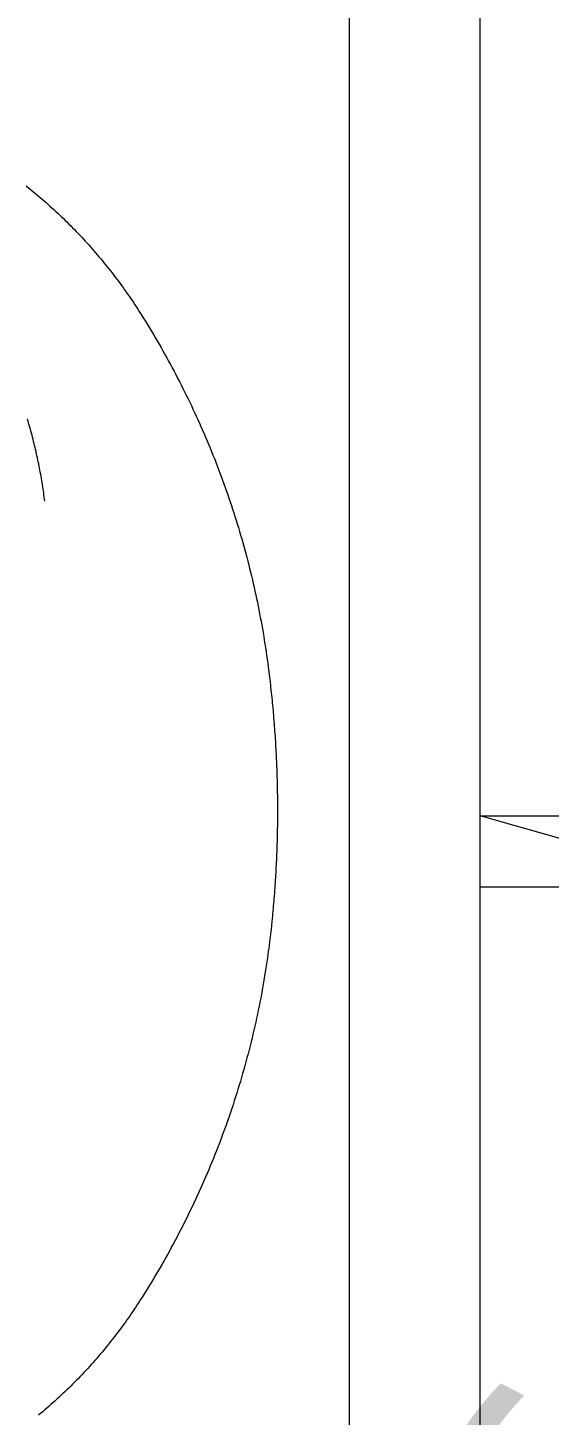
# Model space of a CAD drawing. Header units: millimetres. Extents: x -10563 to 10612, y -3613 to 6054.
# Drawn here: x 5858 to 6076, y -1581 to -1000 of the extents above; entities that cross this region are included whole.
import ezdxf
from ezdxf.enums import TextEntityAlignment as Align

# ---------------------------------------------------------------- set-up
doc = ezdxf.new("R2010")
doc.units = ezdxf.units.MM
doc.header["$LTSCALE"] = 50
for name, color, linetype in [('カタログ部品(衛生設備)', 252, 'Continuous'), ('壁', 250, 'Continuous'), ('部屋', 16, 'Continuous')]:
    doc.layers.add(name, color=color, linetype=linetype)
doc.styles.add('ＭＳ ゴシック', font='msgothic.ttc')

# ---------------------------------------------------------------- blocks, each defined once
blk = doc.blocks.new('FcPack%d206')
at = {"layer": '部屋', "color": 2, "linetype": 'Continuous', "lineweight": 13, "style": 'ＭＳ ゴシック'}
blk.add_text('（CH 2,400）', height=120, dxfattribs=at).set_placement((0, 11.924), align=Align.MIDDLE_CENTER)
blk = doc.blocks.new('FcPack%d364')
at = {"layer": '壁', "color": 3, "linetype": 'Continuous', "lineweight": 13}
for p, q in [((-52.5, -772.5), (-52.5, 22.5)), ((-52.5, -385), (-52.5, -355)), ((-52.5, -355), (52.5, -355)), ((52.5, -385), (-52.5, -385))]:
    blk.add_line(p, q, dxfattribs=at)
at = {"layer": '壁', "color": 6, "linetype": 'Continuous', "lineweight": 13}
blk.add_line((52.5, -385), (-52.5, -355), dxfattribs=at)
blk = doc.blocks.new('FcPack%d420')
at = {"layer": 'カタログ部品(衛生設備)', "color": 1, "linetype": 'Continuous', "lineweight": 13}
for p, q in [((500, 700), (500, -700)), ((364.62, -108.45), (365.48, -109.13)), ((365.48, -109.13), (366.33, -109.81)), ((366.33, -109.81), (367.18, -110.5)), ((367.18, -110.5), (368.02, -111.2)), ((368.02, -111.2), (368.86, -111.9)), ((368.86, -111.9), (369.7, -112.6)), ((369.7, -112.6), (370.53, -113.31)), ((370.53, -113.31), (371.36, -114.02)), ((371.36, -114.02), (372.19, -114.74)), ((372.19, -114.74), (373.01, -115.46)), ((373.01, -115.46), (373.83, -116.19)), ((373.83, -116.19), (374.65, -116.92)), ((374.65, -116.92), (375.46, -117.65)), ((375.46, -117.65), (376.27, -118.39)), ((376.27, -118.39), (377.07, -119.13)), ((377.07, -119.13), (377.87, -119.87)), ((377.87, -119.87), (378.67, -120.62)), ((378.67, -120.62), (379.46, -121.38)), ((379.46, -121.38), (380.25, -122.14)), ((380.25, -122.14), (381.04, -122.9)), ((381.04, -122.9), (381.82, -123.67)), ((381.82, -123.67), (382.6, -124.44)), ((382.6, -124.44), (383.37, -125.21)), ((383.37, -125.21), (384.14, -125.99)), ((384.14, -125.99), (384.9, -126.77)), ((384.9, -126.77), (385.67, -127.56)), ((385.67, -127.56), (386.42, -128.35)), ((386.42, -128.35), (387.18, -129.14)), ((387.18, -129.14), (387.93, -129.94)), ((387.93, -129.94), (388.67, -130.74)), ((388.67, -130.74), (389.41, -131.55)), ((389.41, -131.55), (390.15, -132.36)), ((390.15, -132.36), (390.88, -133.17)), ((390.88, -133.17), (391.61, -133.99)), ((391.61, -133.99), (392.34, -134.81)), ((392.34, -134.81), (393.06, -135.63)), ((393.06, -135.63), (393.77, -136.46)), ((393.77, -136.46), (394.49, -137.29)), ((394.49, -137.29), (395.19, -138.13)), ((395.19, -138.13), (395.9, -138.97)), ((395.9, -138.97), (396.6, -139.81)), ((396.6, -139.81), (397.29, -140.66)), ((397.29, -140.66), (397.98, -141.51)), ((397.98, -141.51), (398.67, -142.36)), ((398.67, -142.36), (399.35, -143.22)), ((399.35, -143.22), (400.03, -144.08)), ((400.03, -144.08), (400.7, -144.94)), ((400.7, -144.94), (401.37, -145.81)), ((401.37, -145.81), (402.04, -146.68)), ((402.04, -146.68), (402.7, -147.55)), ((402.7, -147.55), (403.35, -148.43)), ((403.35, -148.43), (404, -149.31)), ((404, -149.31), (404.65, -150.2)), ((404.65, -150.2), (405.29, -151.08)), ((405.29, -151.08), (405.93, -151.97)), ((405.93, -151.97), (406.56, -152.87)), ((406.56, -152.87), (407.19, -153.77)), ((407.19, -153.77), (407.82, -154.67)), ((407.82, -154.67), (408.43, -155.57)), ((408.43, -155.57), (409.05, -156.48)), ((409.05, -156.48), (409.66, -157.39)), ((409.66, -157.39), (410.26, -158.3)), ((410.26, -158.3), (410.87, -159.22)), ((410.87, -159.22), (411.46, -160.14)), ((411.46, -160.14), (412.05, -161.06)), ((412.05, -161.06), (412.92, -162.42)), ((412.92, -162.42), (413.77, -163.79)), ((413.77, -163.79), (414.63, -165.16)), ((414.63, -165.16), (415.47, -166.53)), ((415.47, -166.53), (416.31, -167.91)), ((416.31, -167.91), (417.14, -169.29)), ((417.14, -169.29), (417.97, -170.67)), ((417.97, -170.67), (418.79, -172.06)), ((418.79, -172.06), (419.61, -173.45)), ((419.61, -173.45), (420.42, -174.85)), ((420.42, -174.85), (421.22, -176.25)), ((421.22, -176.25), (422.02, -177.65)), ((422.02, -177.65), (422.81, -179.06)), ((422.81, -179.06), (423.59, -180.47)), ((423.59, -180.47), (424.37, -181.88)), ((424.37, -181.88), (425.14, -183.3)), ((425.14, -183.3), (425.91, -184.72)), ((425.91, -184.72), (426.66, -186.14)), ((426.66, -186.14), (427.42, -187.57)), ((427.42, -187.57), (428.16, -189)), ((428.16, -189), (428.9, -190.43)), ((428.9, -190.43), (429.64, -191.87)), ((429.64, -191.87), (430.36, -193.31)), ((430.36, -193.31), (431.09, -194.75)), ((431.09, -194.75), (431.8, -196.2)), ((431.8, -196.2), (432.51, -197.65)), ((432.51, -197.65), (433.21, -199.1)), ((433.21, -199.1), (433.9, -200.56)), ((433.9, -200.56), (434.59, -202.02)), ((434.59, -202.02), (435.28, -203.48)), ((435.28, -203.48), (435.95, -204.94)), ((365.45, -207.06), (365.19, -206.21)), ((365.7, -207.9), (365.45, -207.06)), ((365.94, -208.75), (365.7, -207.9)), ((366.19, -209.6), (365.94, -208.75)), ((435.95, -204.94), (436.62, -206.41)), ((436.62, -206.41), (437.28, -207.88)), ((437.28, -207.88), (437.94, -209.36)), ((437.94, -209.36), (438.59, -210.84)), ((366.42, -210.45), (366.19, -209.6)), ((366.66, -211.3), (366.42, -210.45)), ((366.89, -212.15), (366.66, -211.3)), ((367.12, -213), (366.89, -212.15)), ((367.34, -213.85), (367.12, -213)), ((367.56, -214.7), (367.34, -213.85)), ((367.78, -215.56), (367.56, -214.7)), ((438.59, -210.84), (439.23, -212.32)), ((439.23, -212.32), (439.87, -213.8)), ((439.87, -213.8), (440.5, -215.28)), ((367.99, -216.41), (367.78, -215.56)), ((368.2, -217.27), (367.99, -216.41)), ((368.41, -218.13), (368.2, -217.27)), ((368.61, -218.99), (368.41, -218.13)), ((368.81, -219.85), (368.61, -218.99)), ((369.01, -220.71), (368.81, -219.85)), ((369.2, -221.57), (369.01, -220.71)), ((440.5, -215.28), (441.13, -216.77)), ((441.13, -216.77), (441.74, -218.27)), ((441.74, -218.27), (442.35, -219.76)), ((442.35, -219.76), (442.96, -221.26)), ((369.38, -222.43), (369.2, -221.57)), ((369.57, -223.29), (369.38, -222.43)), ((369.75, -224.15), (369.57, -223.29)), ((369.93, -225.02), (369.75, -224.15)), ((370.1, -225.88), (369.93, -225.02)), ((370.27, -226.75), (370.1, -225.88)), ((370.43, -227.61), (370.27, -226.75)), ((442.96, -221.26), (443.55, -222.76)), ((443.55, -222.76), (444.14, -224.26)), ((444.14, -224.26), (444.73, -225.76)), ((444.73, -225.76), (445.31, -227.27)), ((370.6, -228.48), (370.43, -227.61)), ((370.75, -229.35), (370.6, -228.48)), ((370.91, -230.22), (370.75, -229.35)), ((371.06, -231.09), (370.91, -230.22)), ((371.21, -231.95), (371.06, -231.09)), ((371.35, -232.83), (371.21, -231.95)), ((445.31, -227.27), (445.88, -228.78)), ((445.88, -228.78), (446.44, -230.29)), ((446.44, -230.29), (447, -231.81)), ((447, -231.81), (447.55, -233.33)), ((371.49, -233.7), (371.35, -232.83)), ((371.63, -234.57), (371.49, -233.7)), ((371.76, -235.44), (371.63, -234.57)), ((371.89, -236.31), (371.76, -235.44)), ((372.01, -237.18), (371.89, -236.31)), ((372.13, -238.06), (372.01, -237.18)), ((372.25, -238.93), (372.13, -238.06)), ((447.55, -233.33), (448.09, -234.85)), ((448.09, -234.85), (448.63, -236.37)), ((448.63, -236.37), (449.16, -237.89)), ((449.16, -237.89), (449.68, -239.42)), ((372.36, -239.81), (372.25, -238.93)), ((372.47, -240.68), (372.36, -239.81)), ((449.68, -239.42), (450.2, -240.95)), ((450.2, -240.95), (450.71, -242.48)), ((450.71, -242.48), (451.21, -244.01)), ((451.21, -244.01), (451.71, -245.55)), ((451.71, -245.55), (452.2, -247.09)), ((452.2, -247.09), (452.68, -248.63)), ((452.68, -248.63), (453.16, -250.17)), ((453.16, -250.17), (453.63, -251.72)), ((453.63, -251.72), (454.09, -253.27)), ((454.09, -253.27), (454.55, -254.81)), ((454.55, -254.81), (455, -256.37)), ((455, -256.37), (455.44, -257.92)), ((455.44, -257.92), (455.87, -259.47)), ((455.87, -259.47), (456.3, -261.03)), ((456.3, -261.03), (456.72, -262.59)), ((456.72, -262.59), (457.14, -264.15)), ((457.14, -264.15), (457.54, -265.71)), ((457.54, -265.71), (457.94, -267.28)), ((457.94, -267.28), (458.34, -268.84)), ((458.34, -268.84), (458.73, -270.41)), ((458.73, -270.41), (459.1, -271.98)), ((459.1, -271.98), (459.48, -273.55)), ((459.48, -273.55), (459.84, -275.13)), ((459.84, -275.13), (460.2, -276.7)), ((460.2, -276.7), (460.55, -278.28)), ((460.55, -278.28), (460.9, -279.85)), ((460.9, -279.85), (461.24, -281.43)), ((461.24, -281.43), (461.57, -283.01)), ((461.57, -283.01), (461.89, -284.6)), ((461.89, -284.6), (462.21, -286.18)), ((462.21, -286.18), (462.52, -287.76)), ((462.52, -287.76), (462.82, -289.35)), ((462.82, -289.35), (463.12, -290.94)), ((463.12, -290.94), (463.41, -292.53)), ((463.41, -292.53), (463.69, -294.12)), ((463.69, -294.12), (463.96, -295.71)), ((463.96, -295.71), (464.23, -297.3)), ((464.23, -297.3), (464.49, -298.9)), ((464.49, -298.9), (464.75, -300.49)), ((464.75, -300.49), (464.99, -302.09)), ((464.99, -302.09), (465.23, -303.69)), ((465.23, -303.69), (465.47, -305.28)), ((465.47, -305.28), (465.69, -306.88)), ((465.69, -306.88), (465.91, -308.48)), ((465.91, -308.48), (466.12, -310.09)), ((466.12, -310.09), (466.26, -311.16)), ((466.26, -311.16), (466.39, -312.23)), ((466.39, -312.23), (466.53, -313.3)), ((466.53, -313.3), (466.66, -314.37)), ((466.66, -314.37), (466.79, -315.45)), ((466.79, -315.45), (466.91, -316.52)), ((466.91, -316.52), (467.03, -317.59)), ((467.03, -317.59), (467.15, -318.67)), ((467.15, -318.67), (467.27, -319.74)), ((467.27, -319.74), (467.39, -320.81)), ((467.39, -320.81), (467.5, -321.89)), ((467.5, -321.89), (467.61, -322.96)), ((467.61, -322.96), (467.72, -324.04)), ((467.72, -324.04), (467.82, -325.11)), ((467.82, -325.11), (467.93, -326.19)), ((467.93, -326.19), (468.03, -327.26)), ((468.03, -327.26), (468.13, -328.34)), ((468.13, -328.34), (468.22, -329.41)), ((468.22, -329.41), (468.31, -330.49)), ((468.31, -330.49), (468.4, -331.57)), ((468.4, -331.57), (468.49, -332.64)), ((468.49, -332.64), (468.58, -333.72)), ((468.58, -333.72), (468.66, -334.8)), ((468.66, -334.8), (468.74, -335.87)), ((468.74, -335.87), (468.82, -336.95)), ((468.82, -336.95), (468.9, -338.03)), ((468.9, -338.03), (468.97, -339.11)), ((468.97, -339.11), (469.04, -340.18)), ((469.04, -340.18), (469.11, -341.26)), ((469.11, -341.26), (469.17, -342.34)), ((469.17, -342.34), (469.24, -343.42)), ((469.24, -343.42), (469.3, -344.5)), ((469.3, -344.5), (469.35, -345.58)), ((469.35, -345.58), (469.41, -346.66)), ((469.41, -346.66), (469.46, -347.73)), ((469.46, -347.73), (469.51, -348.81)), ((469.51, -348.81), (469.56, -349.89)), ((469.56, -349.89), (469.61, -350.97)), ((469.61, -350.97), (469.65, -352.05)), ((469.65, -352.05), (469.69, -353.13)), ((469.69, -353.13), (469.73, -354.21)), ((469.73, -354.21), (469.76, -355.29)), ((469.76, -355.29), (469.8, -356.37)), ((469.8, -356.37), (469.83, -357.45)), ((469.83, -357.45), (469.86, -358.53)), ((469.86, -358.53), (469.88, -359.61)), ((469.88, -359.61), (469.9, -360.69)), ((469.9, -360.69), (469.93, -361.77)), ((469.93, -361.77), (469.94, -362.85)), ((469.94, -362.85), (469.96, -363.93)), ((469.96, -363.93), (469.97, -365.01)), ((469.97, -365.01), (469.98, -366.09)), ((469.98, -366.09), (469.99, -367.17)), ((469.99, -367.17), (470, -368.25)), ((470, -371.49), (469.99, -372.57)), ((470, -368.25), (470, -369.33)), ((470, -369.33), (470, -370.41)), ((470, -370.41), (470, -371.49)), ((469.93, -377.97), (469.91, -379.05)), ((469.95, -376.89), (469.93, -377.97)), ((469.97, -375.81), (469.95, -376.89)), ((469.98, -374.73), (469.97, -375.81)), ((469.99, -373.65), (469.98, -374.73)), ((469.99, -372.57), (469.99, -373.65)), ((469.81, -383.37), (469.78, -384.45)), ((469.84, -382.29), (469.81, -383.37)), ((469.87, -381.21), (469.84, -382.29)), ((469.89, -380.13), (469.87, -381.21)), ((469.91, -379.05), (469.89, -380.13)), ((469.63, -388.77), (469.58, -389.85)), ((469.67, -387.69), (469.63, -388.77)), ((469.71, -386.61), (469.67, -387.69)), ((469.75, -385.53), (469.71, -386.61)), ((469.78, -384.45), (469.75, -385.53)), ((469.32, -395.24), (469.26, -396.32)), ((469.38, -394.16), (469.32, -395.24)), ((469.43, -393.09), (469.38, -394.16)), ((469.49, -392.01), (469.43, -393.09)), ((469.54, -390.93), (469.49, -392.01)), ((469.58, -389.85), (469.54, -390.93)), ((469, -400.64), (468.93, -401.71)), ((469.07, -399.56), (469, -400.64)), ((469.14, -398.48), (469.07, -399.56)), ((469.2, -397.4), (469.14, -398.48)), ((469.26, -396.32), (469.2, -397.4)), ((468.53, -407.1), (468.45, -408.18)), ((468.62, -406.02), (468.53, -407.1)), ((468.7, -404.95), (468.62, -406.02)), ((468.78, -403.87), (468.7, -404.95)), ((468.86, -402.79), (468.78, -403.87)), ((468.93, -401.71), (468.86, -402.79)), ((468.07, -412.48), (467.97, -413.56)), ((468.17, -411.4), (468.07, -412.48)), ((468.26, -410.33), (468.17, -411.4)), ((468.36, -409.25), (468.26, -410.33)), ((468.45, -408.18), (468.36, -409.25)), ((467.49, -418.49), (467.3, -420.19)), ((467.66, -416.78), (467.49, -418.49)), ((467.77, -415.71), (467.66, -416.78)), ((467.87, -414.63), (467.77, -415.71)), ((467.97, -413.56), (467.87, -414.63)), ((466.91, -423.59), (466.71, -425.29)), ((467.11, -421.89), (466.91, -423.59)), ((467.3, -420.19), (467.11, -421.89)), ((466.03, -430.38), (465.8, -432.08)), ((466.27, -428.69), (466.03, -430.38)), ((466.49, -426.99), (466.27, -428.69)), ((466.71, -425.29), (466.49, -426.99)), ((465.29, -435.47), (465.03, -437.16)), ((465.55, -433.77), (465.29, -435.47)), ((465.8, -432.08), (465.55, -433.77)), ((464.48, -440.54), (464.19, -442.23)), ((464.76, -438.85), (464.48, -440.54)), ((465.03, -437.16), (464.76, -438.85)), ((463.28, -447.28), (462.96, -448.96)), ((463.59, -445.6), (463.28, -447.28)), ((463.9, -443.91), (463.59, -445.6)), ((464.19, -442.23), (463.9, -443.91)), ((462.3, -452.32), (461.96, -454)), ((462.63, -450.64), (462.3, -452.32)), ((462.96, -448.96), (462.63, -450.64)), ((460.88, -459.02), (460.51, -460.69)), ((461.25, -457.35), (460.88, -459.02)), ((461.61, -455.68), (461.25, -457.35)), ((461.96, -454), (461.61, -455.68)), ((459.73, -464.03), (459.33, -465.69)), ((460.12, -462.36), (459.73, -464.03)), ((460.51, -460.69), (460.12, -462.36)), ((458.09, -470.68), (457.66, -472.33)), ((458.51, -469.02), (458.09, -470.68)), ((458.93, -467.36), (458.51, -469.02)), ((459.33, -465.69), (458.93, -467.36)), ((456.78, -475.64), (456.33, -477.29)), ((457.23, -473.99), (456.78, -475.64)), ((457.66, -472.33), (457.23, -473.99)), ((454.92, -482.23), (454.44, -483.87)), ((455.4, -480.59), (454.92, -482.23)), ((455.87, -478.94), (455.4, -480.59)), ((456.33, -477.29), (455.87, -478.94)), ((453.45, -487.15), (452.94, -488.78)), ((453.95, -485.51), (453.45, -487.15)), ((454.44, -483.87), (453.95, -485.51)), ((451.37, -493.67), (450.83, -495.3)), ((451.9, -492.05), (451.37, -493.67)), ((452.42, -490.42), (451.9, -492.05)), ((452.94, -488.78), (452.42, -490.42)), ((449.17, -500.16), (448.6, -501.77)), ((449.73, -498.54), (449.17, -500.16)), ((450.29, -496.92), (449.73, -498.54)), ((450.83, -495.3), (450.29, -496.92)), ((447.44, -504.99), (446.85, -506.6)), ((448.03, -503.38), (447.44, -504.99)), ((448.6, -501.77), (448.03, -503.38)), ((445.03, -511.4), (444.41, -512.99)), ((445.65, -509.8), (445.03, -511.4)), ((446.25, -508.2), (445.65, -509.8)), ((446.85, -506.6), (446.25, -508.2)), ((443.15, -516.17), (442.5, -517.76)), ((443.78, -514.58), (443.15, -516.17)), ((444.41, -512.99), (443.78, -514.58)), ((440.52, -522.49), (439.85, -524.06)), ((441.19, -520.92), (440.52, -522.49)), ((441.85, -519.34), (441.19, -520.92)), ((442.5, -517.76), (441.85, -519.34)), ((437.78, -528.76), (437.08, -530.32)), ((438.48, -527.2), (437.78, -528.76)), ((439.17, -525.63), (438.48, -527.2)), ((439.85, -524.06), (439.17, -525.63)), ((434.93, -534.98), (434.19, -536.52)), ((435.65, -533.43), (434.93, -534.98)), ((436.37, -531.88), (435.65, -533.43)), ((437.08, -530.32), (436.37, -531.88)), ((432.71, -539.61), (431.95, -541.14)), ((433.45, -538.07), (432.71, -539.61)), ((434.19, -536.52), (433.45, -538.07)), ((429.64, -545.72), (428.86, -547.24)), ((430.42, -544.2), (429.64, -545.72)), ((431.19, -542.67), (430.42, -544.2)), ((431.95, -541.14), (431.19, -542.67)), ((426.47, -551.78), (425.65, -553.29)), ((427.27, -550.27), (426.47, -551.78)), ((428.07, -548.76), (427.27, -550.27)), ((428.86, -547.24), (428.07, -548.76)), ((423.17, -557.78), (422.33, -559.27)), ((424.01, -556.28), (423.17, -557.78)), ((424.83, -554.79), (424.01, -556.28)), ((425.65, -553.29), (424.83, -554.79)), ((419.77, -563.71), (418.9, -565.18)), ((420.63, -562.23), (419.77, -563.71)), ((421.49, -560.75), (420.63, -562.23)), ((422.33, -559.27), (421.49, -560.75)), ((416.26, -569.58), (415.36, -571.03)), ((417.15, -568.12), (416.26, -569.58)), ((418.03, -566.65), (417.15, -568.12)), ((418.9, -565.18), (418.03, -566.65)), ((412.63, -575.37), (412.02, -576.33)), ((413.55, -573.93), (412.63, -575.37)), ((414.46, -572.48), (413.55, -573.93)), ((415.36, -571.03), (414.46, -572.48)), ((408.86, -581.08), (408.21, -582.02)), ((409.5, -580.14), (408.86, -581.08)), ((410.14, -579.19), (409.5, -580.14)), ((410.77, -578.24), (410.14, -579.19)), ((411.39, -577.29), (410.77, -578.24)), ((412.02, -576.33), (411.39, -577.29)), ((404.9, -586.65), (404.23, -587.57)), ((405.57, -585.73), (404.9, -586.65)), ((406.24, -584.81), (405.57, -585.73)), ((406.9, -583.88), (406.24, -584.81)), ((407.56, -582.95), (406.9, -583.88)), ((408.21, -582.02), (407.56, -582.95)), ((400.06, -592.99), (399.35, -593.88)), ((400.77, -592.1), (400.06, -592.99)), ((401.47, -591.2), (400.77, -592.1)), ((402.17, -590.3), (401.47, -591.2)), ((402.86, -589.39), (402.17, -590.3)), ((403.54, -588.48), (402.86, -589.39)), ((404.23, -587.57), (403.54, -588.48)), ((394.98, -599.14), (394.24, -600)), ((395.72, -598.27), (394.98, -599.14)), ((396.46, -597.4), (395.72, -598.27)), ((397.19, -596.53), (396.46, -597.4)), ((397.91, -595.65), (397.19, -596.53)), ((398.63, -594.77), (397.91, -595.65)), ((399.35, -593.88), (398.63, -594.77)), ((390.45, -604.25), (389.68, -605.08)), ((391.22, -603.41), (390.45, -604.25)), ((391.98, -602.56), (391.22, -603.41)), ((392.74, -601.71), (391.98, -602.56)), ((393.49, -600.86), (392.74, -601.71)), ((394.24, -600), (393.49, -600.86)), ((384.96, -610.02), (384.15, -610.83)), ((385.75, -609.21), (384.96, -610.02)), ((386.55, -608.39), (385.75, -609.21)), ((387.34, -607.57), (386.55, -608.39)), ((388.12, -606.75), (387.34, -607.57)), ((388.9, -605.92), (388.12, -606.75)), ((389.68, -605.08), (388.9, -605.92)), ((378.41, -616.35), (377.58, -617.12)), ((379.25, -615.57), (378.41, -616.35)), ((380.07, -614.79), (379.25, -615.57)), ((380.9, -614.01), (380.07, -614.79)), ((381.72, -613.22), (380.9, -614.01)), ((382.53, -612.43), (381.72, -613.22)), ((383.35, -611.63), (382.53, -612.43)), ((384.15, -610.83), (383.35, -611.63)), ((371.6, -622.39), (370.73, -623.12)), ((372.47, -621.65), (371.6, -622.39)), ((373.33, -620.91), (372.47, -621.65)), ((374.19, -620.16), (373.33, -620.91)), ((375.04, -619.41), (374.19, -620.16)), ((375.89, -618.65), (375.04, -619.41)), ((376.73, -617.89), (375.89, -618.65)), ((377.58, -617.12), (376.73, -617.89)), ((370.73, -623.12), (369.86, -623.85))]:
    blk.add_line(p, q, dxfattribs=at)

msp = doc.modelspace()

# ---------------------------------------------------------------- block references
at = {"layer": 'カタログ部品(衛生設備)', "color": 1, "linetype": 'Continuous', "lineweight": 13}
msp.add_blockref('FcPack%d420', (5492.5, -957.5), dxfattribs=at)
at = {"layer": '壁', "color": 3, "linetype": 'Continuous', "lineweight": 13}
msp.add_blockref('FcPack%d364', (6100, -975), dxfattribs=at)
at = {"layer": '部屋', "color": 2, "linetype": 'Continuous', "lineweight": 13}
msp.add_blockref('FcPack%d206', (6400, -1660), dxfattribs=at)

doc.saveas('drawing.dxf')
